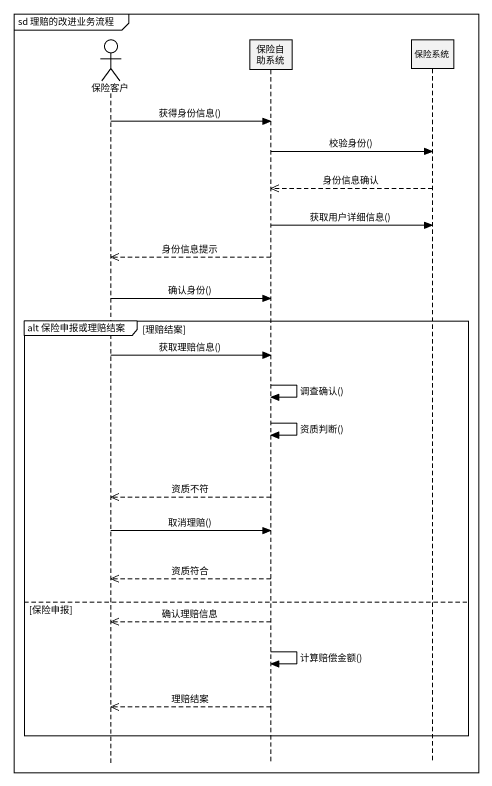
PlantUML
@startuml
mainframe sd 理赔的改进业务流程
hide footbox
actor 保险客户
participant 保险自助系统
participant 保险系统

保险客户 -> 保险自助系统 : 获得身份信息()
保险自助系统 -> 保险系统 : 校验身份()
保险系统 -->> 保险自助系统 : 身份信息确认
保险自助系统 -> 保险系统 : 获取用户详细信息()
保险自助系统 -->> 保险客户 : 身份信息提示
保险客户 -> 保险自助系统 : 确认身份()
group alt 保险申报或理赔结案 [理赔结案]
  保险客户 -> 保险自助系统 : 获取理赔信息()
  保险自助系统 -> 保险自助系统 : 调查确认()
  保险自助系统 -> 保险自助系统 : 资质判断()
  保险自助系统 -->> 保险客户 : 资质不符
  保险客户 -> 保险自助系统 : 取消理赔()
  保险自助系统 -->> 保险客户 : 资质符合
else 保险申报
  保险自助系统 -->> 保险客户 : 确认理赔信息
  保险自助系统 -> 保险自助系统 : 计算赔偿金额()
  保险自助系统 -->> 保险客户 : 理赔结案
end
@enduml
